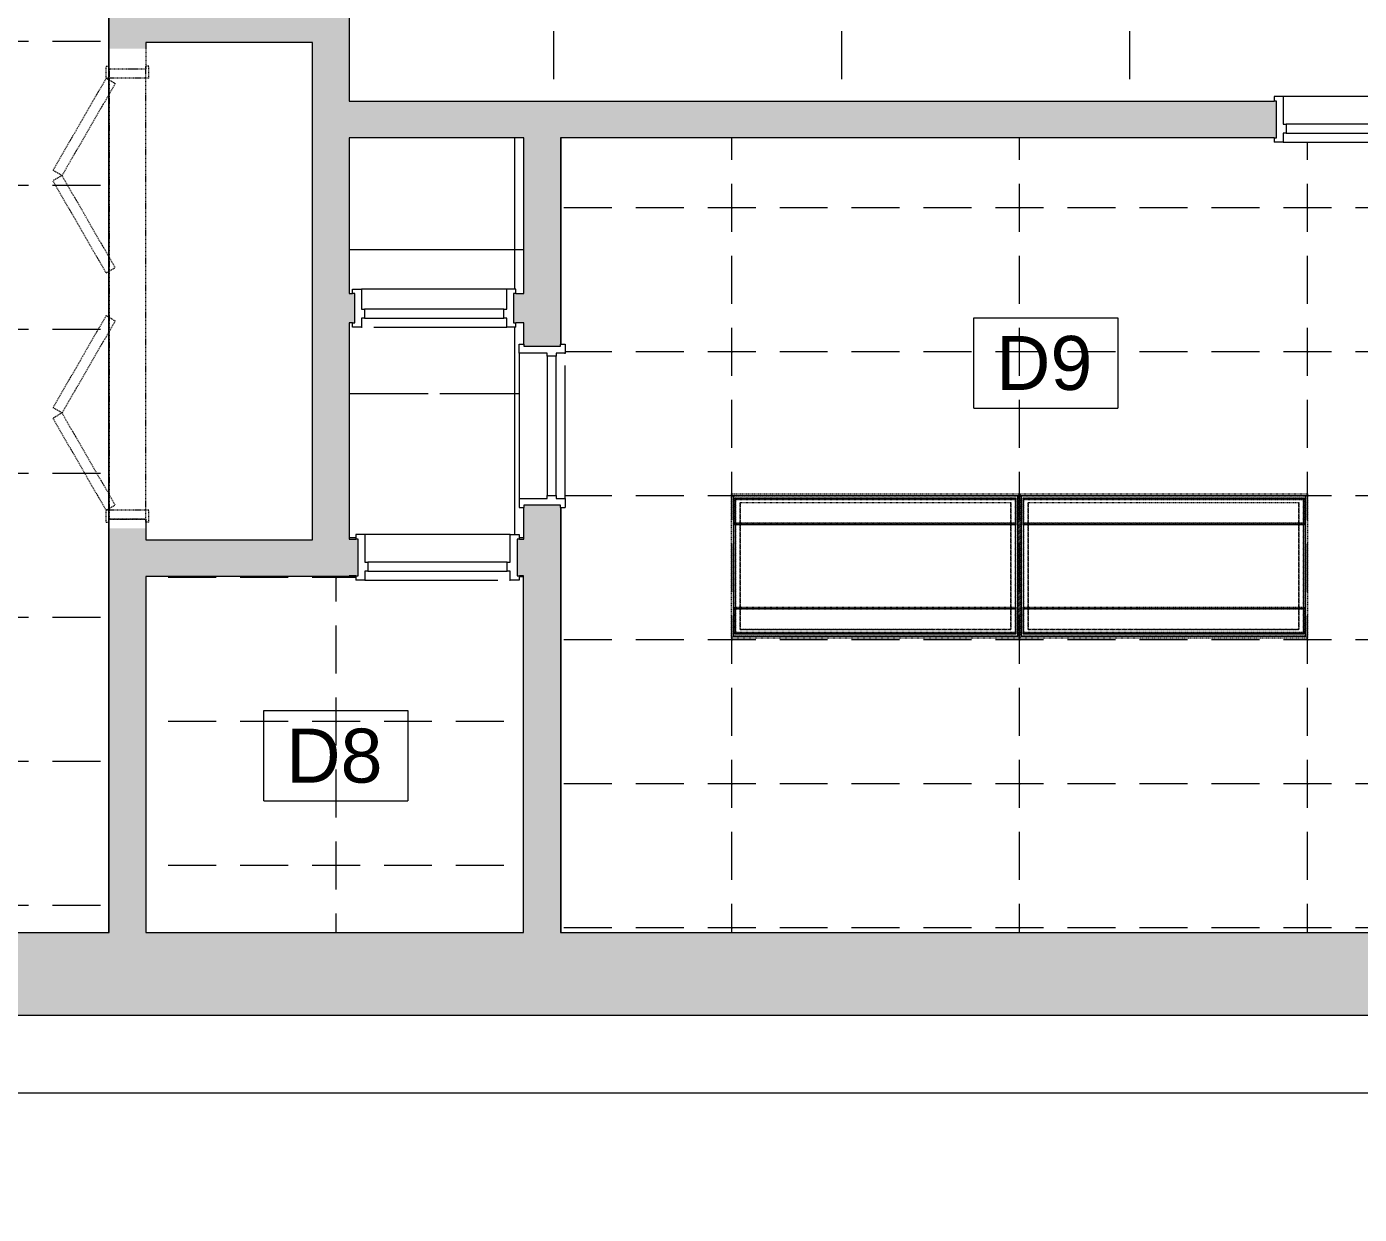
# Model space of a CAD drawing. Header units: inches. Extents: x 741 to 4565, y -315 to 887.
# Drawn here: x 2953.1 to 3175.2, y -146.3 to 51.6 of the extents above; entities that cross this region are included whole.
import ezdxf

# ---------------------------------------------------------------- set-up
doc = ezdxf.new("R2010")
doc.units = ezdxf.units.IN
doc.header["$MEASUREMENT"] = 0
doc.linetypes.add('Dash 1_16_', pattern=[0.125, 0.0625, -0.0625])
doc.linetypes.add('Demolished', pattern=[0.1875, 0.125, -0.0625])
for name, color, linetype, lineweight in [('A-ANNO-KEYN', 231, 'Continuous', 9), ('A-CLNG-PATT', 13, 'Demolished', 9), ('A-DETL', 90, 'Continuous', 9), ('A-DETL-MBND', 5, 'Continuous', 13), ('A-DOOR', 31, 'Continuous', 13), ('A-DOOR-FRAM', 31, 'Continuous', 20), ('A-WALL', 113, 'Continuous', 13), ('A-WALL-PATT', 111, 'Continuous', 13), ('E-LITE-EQPM', 33, 'Demolished', 9), ('I-WALL', 2, 'Continuous', 13)]:
    doc.layers.add(name, color=color, linetype=linetype, lineweight=lineweight)
doc.styles.add('Arial', font='arial.ttf', dxfattribs={"height": 9})

# ---------------------------------------------------------------- blocks, each defined once
blk = doc.blocks.new('Door - Single - Solid Door 24_ x 80_-7207683-FIRST FLOOR RCP DEMO')
at = {"layer": 'A-DOOR', "lineweight": 9}
for p, q in [((-9.63, 3.9), (-8.13, 3.9)), ((-9.63, 3.15), (-9.63, 3.9)), ((-9.26, 3.15), (-9.63, 3.15)), ((-9.26, -2.97), (-9.26, 3.15)), ((-8.13, 3.9), (-8.13, 2.4)), ((-8.01, 3.9), (-8.13, 3.9)), ((-8.13, 2.4), (-7.63, 2.4)), ((-7.63, 2.4), (-7.63, 0.9)), ((15.62, 2.4), (-7.63, 2.4)), ((16.12, 3.9), (-6.06, 3.9)), ((15.62, 0.9), (15.62, 2.4)), ((15.62, 2.4), (16.12, 2.4)), ((16.12, 2.4), (16.12, 3.9)), ((16.12, 3.9), (17.62, 3.9)), ((17.62, 3.15), (17.24, 3.15)), ((17.24, 3.15), (17.24, -2.97)), ((17.62, 3.15), (17.62, 3.9)), ((-7.63, 0.9), (-8.13, 0.9)), ((-8.13, 0.9), (-8.13, -3.72)), ((-7.63, 0.9), (15.62, 0.9)), ((16.12, 0.9), (15.62, 0.9)), ((16.12, -3.72), (16.12, 0.9)), ((-9.63, -3.72), (-9.63, -2.97)), ((-9.63, -2.97), (-9.26, -2.97)), ((-8.13, -3.72), (-9.63, -3.72)), ((-8.13, -3.72), (16.12, -3.72)), ((16.12, -3.72), (17.62, -3.72)), ((17.24, -2.97), (17.62, -2.97)), ((17.62, -3.72), (17.62, -2.97))]:
    blk.add_line(p, q, dxfattribs=at)
blk = doc.blocks.new('Door - Single - Solid Door 28_ x 84_-7220000-FIRST FLOOR RCP DEMO')
at = {"layer": 'A-DOOR', "lineweight": 9}
for p, q in [((-9.63, 3.9), (-8.13, 3.9)), ((-9.63, 3.15), (-9.63, 3.9)), ((-9.26, 3.15), (-9.63, 3.15)), ((-9.26, -2.97), (-9.26, 3.15)), ((-8.13, 3.9), (-8.13, 2.4)), ((-8.01, 3.9), (-8.13, 3.9)), ((-8.13, 2.4), (-7.63, 2.4)), ((-7.63, 2.4), (-7.63, 0.9)), ((15.62, 2.4), (-7.63, 2.4)), ((16.12, 3.9), (-6.06, 3.9)), ((15.62, 0.9), (15.62, 2.4)), ((15.62, 2.4), (16.12, 2.4)), ((16.12, 2.4), (16.12, 3.9)), ((16.12, 3.9), (17.62, 3.9)), ((17.62, 3.15), (17.24, 3.15)), ((17.24, 3.15), (17.24, -2.97)), ((17.62, 3.15), (17.62, 3.9)), ((-7.63, 0.9), (-8.13, 0.9)), ((-8.13, 0.9), (-8.13, -3.72)), ((-7.63, 0.9), (15.62, 0.9)), ((16.12, 0.9), (15.62, 0.9)), ((16.12, -3.72), (16.12, 0.9)), ((-9.63, -3.72), (-9.63, -2.97)), ((-9.63, -2.97), (-9.26, -2.97)), ((-8.13, -3.72), (-9.63, -3.72)), ((-8.13, -3.72), (16.12, -3.72)), ((16.12, -3.72), (17.62, -3.72)), ((17.24, -2.97), (17.62, -2.97)), ((17.62, -3.72), (17.62, -2.97))]:
    blk.add_line(p, q, dxfattribs=at)
blk = doc.blocks.new('Door - Single - Solid Door 36_ x 84_-7220078-FIRST FLOOR RCP DEMO')
at = {"layer": 'A-DOOR', "lineweight": 9}
for p, q in [((-15.63, 3.9), (-14.13, 3.9)), ((-15.63, 3.15), (-15.63, 3.9)), ((-15.26, 3.15), (-15.63, 3.15)), ((-15.26, -2.97), (-15.26, 3.15)), ((-14.13, 3.9), (-14.13, 2.4)), ((-14.01, 3.9), (-14.13, 3.9)), ((-14.13, 2.4), (-13.63, 2.4)), ((-13.63, 2.4), (-13.63, 0.9)), ((21.62, 2.4), (-13.63, 2.4)), ((22.12, 3.9), (-12.06, 3.9)), ((21.62, 0.9), (21.62, 2.4)), ((21.62, 2.4), (22.12, 2.4)), ((22.12, 2.4), (22.12, 3.9)), ((22.12, 3.9), (23.62, 3.9)), ((23.62, 3.15), (23.24, 3.15)), ((23.24, 3.15), (23.24, -2.97)), ((23.62, 3.15), (23.62, 3.9)), ((-13.63, 0.9), (-14.13, 0.9)), ((-14.13, 0.9), (-14.13, -3.72)), ((-13.63, 0.9), (21.62, 0.9)), ((22.12, 0.9), (21.62, 0.9)), ((22.12, -3.72), (22.12, 0.9)), ((-15.63, -3.72), (-15.63, -2.97)), ((-15.63, -2.97), (-15.26, -2.97)), ((-14.13, -3.72), (-15.63, -3.72)), ((-14.13, -3.72), (22.12, -3.72)), ((22.12, -3.72), (23.62, -3.72)), ((23.24, -2.97), (23.62, -2.97)), ((23.62, -3.72), (23.62, -2.97))]:
    blk.add_line(p, q, dxfattribs=at)
blk = doc.blocks.new('Door - Single - Solid Door 24_ x 80_-7219967-FIRST FLOOR RCP DEMO')
at = {"layer": 'A-DOOR', "lineweight": 9}
for p, q in [((-9.63, 2.35), (-9.63, 3.1)), ((-9.63, 3.1), (-8.13, 3.1)), ((-9.26, 2.35), (-9.63, 2.35)), ((-9.26, -2.53), (-9.26, 2.35)), ((-8.13, 3.1), (-8.13, -0.28)), ((16.12, 3.1), (-8.13, 3.1)), ((16.12, -0.28), (16.12, 3.1)), ((17.62, 3.1), (16.12, 3.1)), ((17.62, 2.35), (17.24, 2.35)), ((17.24, 2.35), (17.24, -2.53)), ((17.62, 2.35), (17.62, 3.1)), ((-8.13, -0.28), (-7.63, -0.28)), ((-7.63, -1.78), (-8.13, -1.78)), ((-8.13, -1.78), (-8.13, -3.28)), ((-7.63, -0.28), (-7.63, -1.78)), ((15.62, -0.28), (-7.63, -0.28)), ((-7.63, -1.78), (15.62, -1.78)), ((15.62, -1.78), (15.62, -0.28)), ((15.62, -0.28), (16.12, -0.28)), ((16.12, -1.78), (15.62, -1.78)), ((16.12, -3.28), (16.12, -1.78)), ((-9.63, -3.28), (-9.63, -2.53)), ((-9.63, -2.53), (-9.26, -2.53)), ((-8.13, -3.28), (-9.63, -3.28)), ((-8.13, -3.28), (-8.01, -3.28)), ((-6.06, -3.28), (16.12, -3.28)), ((17.62, -3.28), (16.12, -3.28)), ((17.24, -2.53), (17.62, -2.53)), ((17.62, -3.28), (17.62, -2.53))]:
    blk.add_line(p, q, dxfattribs=at)
blk = doc.blocks.new('Bifold_4 panel w Frame - Int-PB-F-WDMF-72_ x 84_-6932245-FIRST FLOOR RCP DEMO')
at = {"layer": 'A-DOOR', "color": 7, "linetype": 'Demolished', "lineweight": 9}
for p, q in [((-36, 3.56), (-20.66, 12.42)), ((-19.78, 10.91), (-20.66, 12.42)), ((-19.78, 10.91), (-18.91, 12.42)), ((-3.56, 3.56), (-18.91, 12.42)), ((3.56, 3.56), (18.91, 12.42)), ((19.78, 10.91), (18.91, 12.42)), ((19.78, 10.91), (20.66, 12.42)), ((36, 3.56), (20.66, 12.42)), ((-35.13, 2.05), (-19.78, 10.91)), ((-4.44, 2.05), (-19.78, 10.91)), ((4.44, 2.05), (19.78, 10.91)), ((35.12, 2.05), (19.78, 10.91)), ((-36, 3.56), (-35.13, 2.05)), ((-3.56, 3.56), (-4.44, 2.05)), ((3.56, 3.56), (4.44, 2.05)), ((36, 3.56), (35.12, 2.05))]:
    blk.add_line(p, q, dxfattribs=at)
at = {"layer": 'A-DOOR-FRAM', "color": 250, "linetype": 'Demolished'}
for p, q in [((-38, 3.56), (-36, 3.56)), ((-38, 3.56), (-38, 3.06)), ((-38, 3.06), (-37.5, 3.06)), ((-37.5, -3.06), (-37.5, 3.06)), ((-36, -3.56), (-36, 3.56)), ((36, -3.56), (36, 3.56)), ((36, 3.56), (38, 3.56)), ((37.5, 3.06), (38, 3.06)), ((37.5, -3.06), (37.5, 3.06)), ((38, 3.56), (38, 3.06)), ((-38, -3.06), (-37.5, -3.06)), ((-38, -3.56), (-38, -3.06)), ((-38, -3.56), (-36, -3.56)), ((36, -3.56), (38, -3.56)), ((37.5, -3.06), (38, -3.06)), ((38, -3.56), (38, -3.06))]:
    blk.add_line(p, q, dxfattribs=at)
blk = doc.blocks.new('L-Recessed-Axis-Duo - 2 x 4-V18-FIRST FLOOR RCP DEMO')
at = {"layer": 'A-DETL', "linetype": 'Dash 1_16_'}
for p, q in [((-24.03, 12.03), (-24.03, -12.03)), ((24.03, 12.03), (-24.03, 12.03)), ((-23.7, -11.7), (-23.7, 11.7)), ((-23.7, 11.7), (23.7, 11.7)), ((-23.7, 11.7), (-23.7, -11.7)), ((23.7, 11.7), (-23.7, 11.7)), ((-23.7, 11.7), (-23.7, -11.7)), ((23.7, 11.7), (-23.7, 11.7)), ((23.38, 11.38), (-23.37, 11.38)), ((-23.37, 11.32), (-23.37, 11.38)), ((-23.37, 11.38), (-23.37, 11.36)), ((-23.37, 11.36), (-23.37, 11.28)), ((-23.37, 11.26), (-23.37, 11.32)), ((-23.37, 11.25), (-23.37, 11.31)), ((-23.37, 11.31), (-23.37, 11.3)), ((-23.37, 11.2), (-23.37, 11.31)), ((-23.37, 11.31), (-23.37, 11.3)), ((-23.37, 11.31), (23.38, 11.31)), ((-23.37, 11.31), (23.38, 11.31)), ((-23.37, 11.3), (-23.37, 11.23)), ((-23.37, 11.3), (-23.37, 11.19)), ((-23.37, 11.3), (23.38, 11.3)), ((-23.37, 11.3), (23.38, 11.3)), ((-23.37, 11.28), (-23.37, 11.22)), ((-23.37, 11.21), (-23.37, 11.28)), ((-23.37, 11.28), (-23.37, 11.27)), ((-23.37, 11.28), (23.38, 11.28)), ((-23.37, 11.27), (-23.37, 11.2)), ((-23.37, 11.27), (23.38, 11.27)), ((-23.37, 11.2), (-23.37, 11.26)), ((-23.37, 11.26), (-23.37, 11.14)), ((-23.37, 11.14), (-23.37, 11.26)), ((-23.37, 11.26), (23.38, 11.26)), ((-23.37, 11.26), (23.38, 11.26)), ((-23.37, 11.25), (-23.37, 11.21)), ((-23.37, 6.92), (-23.37, 11.25)), ((23.38, 11.25), (-23.37, 11.25)), ((-23.37, 11.25), (23.38, 11.25)), ((-23.37, 11.19), (-23.37, 11.25)), ((-23.37, 11.25), (23.38, 11.25)), ((-23.37, 11.23), (-23.37, 11.2)), ((-23.37, 11.23), (23.38, 11.23)), ((-23.37, 11.22), (-23.37, 11.19)), ((-23.37, 11.21), (-23.37, 11.19)), ((-23.37, 11.21), (23.38, 11.21)), ((-23.37, 11.19), (-23.37, 11.21)), ((-23.37, 11.21), (23.38, 11.21)), ((-23.37, 11.18), (-23.37, 11.2)), ((-23.37, 11.2), (-23.37, 11.14)), ((-23.37, 11.2), (23.38, 11.2)), ((-23.37, 11.2), (23.38, 11.2)), ((-23.37, 11.19), (-23.37, 11.15)), ((-23.37, 11.19), (23.38, 11.19)), ((-23.37, 11.19), (23.38, 11.19)), ((-23.37, 11.15), (-23.37, 11.18)), ((23.38, 11.18), (-23.37, 11.18)), ((-23.37, 11.17), (23.38, 11.17)), ((-23.37, 11.16), (23.38, 11.16)), ((-23.37, 11.15), (-23.37, 11.12)), ((-23.37, 11.15), (23.38, 11.15)), ((-23.37, 11.14), (-23.37, 11.15)), ((-23.37, 11.15), (23.38, 11.15)), ((-23.37, 11.14), (-23.37, 11.06)), ((-23.37, 11.06), (-23.37, 11.14)), ((-23.37, 11.14), (23.38, 11.14)), ((-23.37, 11.14), (23.38, 11.14)), ((-23.37, 11.14), (23.38, 11.14)), ((-23.37, 11.14), (23.38, 11.14)), ((-23.37, 11.12), (-23.37, 7.07)), ((-23.37, 11.12), (23.38, 11.12)), ((-23.32, -11.32), (-23.32, 11.32)), ((-23.32, 11.32), (23.32, 11.32)), ((23.32, 11.32), (-23.32, 11.32)), ((-23.32, 11.32), (-23.32, -11.32)), ((23.32, 11.32), (23.32, -11.32)), ((23.32, -11.32), (23.32, 11.32)), ((23.38, 11.36), (23.38, 11.38)), ((23.38, 11.38), (23.38, 11.32)), ((23.38, 11.28), (23.38, 11.36)), ((23.38, 11.32), (23.38, 11.26)), ((23.38, 11.3), (23.38, 11.31)), ((23.38, 11.31), (23.38, 11.2)), ((23.38, 11.3), (23.38, 11.31)), ((23.38, 11.31), (23.38, 11.25)), ((23.38, 11.19), (23.38, 11.3)), ((23.38, 11.23), (23.38, 11.3)), ((23.38, 11.27), (23.38, 11.28)), ((23.38, 11.28), (23.38, 11.21)), ((23.38, 11.22), (23.38, 11.28)), ((23.38, 11.2), (23.38, 11.27)), ((23.38, 11.26), (23.38, 11.14)), ((23.38, 11.14), (23.38, 11.26)), ((23.38, 11.26), (23.38, 11.2)), ((23.38, 11.25), (23.38, 6.92)), ((23.38, 11.21), (23.38, 11.25)), ((23.38, 11.25), (23.38, 11.19)), ((23.38, 11.2), (23.38, 11.23)), ((23.38, 11.19), (23.38, 11.22)), ((23.38, 11.19), (23.38, 11.21)), ((23.38, 11.21), (23.38, 11.19)), ((23.38, 11.14), (23.38, 11.2)), ((23.38, 11.2), (23.38, 11.18)), ((23.38, 11.15), (23.38, 11.19)), ((23.38, 11.18), (23.38, 11.15)), ((23.38, 11.12), (23.38, 11.15)), ((23.38, 11.15), (23.38, 11.14)), ((23.38, 11.14), (23.38, 11.06)), ((23.38, 11.06), (23.38, 11.14)), ((23.38, 7.07), (23.38, 11.12)), ((23.7, 11.7), (23.7, -11.7)), ((23.7, -11.7), (23.7, 11.7)), ((23.7, -11.7), (23.7, 11.7)), ((24.03, -12.03), (24.03, 12.03)), ((-23.37, 11.06), (23.38, 11.06)), ((-23.37, 11.06), (23.38, 11.06)), ((-22.57, -10.57), (-22.57, 10.57)), ((-22.57, 10.57), (22.57, 10.57)), ((22.57, 10.57), (-22.57, 10.57)), ((-22.57, 10.57), (-22.57, -10.57)), ((22.57, 10.57), (22.57, -10.57)), ((22.57, -10.57), (22.57, 10.57)), ((-23.37, 7.14), (-23.37, 7.15)), ((-23.37, 7.15), (-23.37, 7.07)), ((-23.37, 7.15), (23.38, 7.15)), ((-23.37, 7.06), (-23.37, 7.14)), ((23.38, 7.14), (-23.37, 7.14)), ((23.38, 7.09), (-23.37, 7.09)), ((-23.37, 7.07), (-23.37, 7.04)), ((-23.37, 7.07), (23.38, 7.07)), ((23.38, 7.07), (-23.37, 7.07)), ((-23.37, 7.07), (-23.37, 7.01)), ((-23.37, 7.07), (23.38, 7.07)), ((-23.37, 7.03), (-23.37, 7.06)), ((-23.37, 7.06), (-23.37, 6.95)), ((-23.37, 7.04), (-23.37, 7.06)), ((-23.37, 7.06), (23.38, 7.06)), ((-23.37, 7.04), (-23.37, 7.01)), ((-23.37, 7.04), (23.38, 7.04)), ((-23.37, 7.01), (-23.37, 7.04)), ((-23.37, 7.04), (23.38, 7.04)), ((-23.37, 6.96), (-23.37, 7.03)), ((-23.37, 7.02), (-23.37, 7.03)), ((-23.37, 7.03), (-23.37, 6.91)), ((-23.37, 7.03), (23.38, 7.03)), ((-23.37, 7.03), (23.38, 7.03)), ((-23.37, 6.9), (-23.37, 7.02)), ((-23.37, 7.02), (23.38, 7.02)), ((-23.37, 7.01), (-23.37, 6.98)), ((-23.37, 7.01), (23.38, 7.01)), ((-23.37, 7.01), (-23.37, 6.95)), ((-23.37, 7), (-23.37, 7.01)), ((-23.37, 7.01), (23.38, 7.01)), ((-23.37, 7.01), (23.38, 7.01)), ((-23.37, 6.94), (-23.37, 7)), ((-23.37, 7), (23.38, 7)), ((-23.37, 6.98), (-23.37, 6.95)), ((-23.37, 6.98), (23.38, 6.98)), ((-23.37, 6.95), (-23.37, 6.96)), ((-23.37, 6.95), (-23.37, 6.96)), ((-23.37, 6.96), (-23.37, 6.9)), ((-23.37, 6.96), (23.38, 6.96)), ((-23.37, 6.96), (23.38, 6.96)), ((-23.37, 6.95), (-23.37, 6.92)), ((-23.37, 6.95), (23.38, 6.95)), ((-23.37, 6.95), (23.38, 6.95)), ((-23.37, 6.95), (23.38, 6.95)), ((-23.37, 6.91), (-23.37, 6.94)), ((-23.37, 6.94), (23.38, 6.94)), ((-23.37, 6.92), (23.38, 6.92)), ((-23.37, 6.91), (23.38, 6.91)), ((-23.37, 6.9), (-23.37, 6.85)), ((-23.37, 6.85), (-23.37, 6.9)), ((-23.37, 6.9), (23.38, 6.9)), ((-23.37, 6.85), (23.38, 6.85)), ((23.38, 7.07), (23.38, 7.15)), ((23.38, 7.15), (23.38, 7.14)), ((23.38, 7.14), (23.38, 7.06)), ((23.38, 7.04), (23.38, 7.07)), ((23.38, 7.01), (23.38, 7.07)), ((23.38, 7.06), (23.38, 7.04)), ((23.38, 6.95), (23.38, 7.06)), ((23.38, 7.06), (23.38, 7.03)), ((23.38, 7.01), (23.38, 7.04)), ((23.38, 7.04), (23.38, 7.01)), ((23.38, 6.91), (23.38, 7.03)), ((23.38, 7.03), (23.38, 7.02)), ((23.38, 7.03), (23.38, 6.96)), ((23.38, 7.02), (23.38, 6.9)), ((23.38, 6.98), (23.38, 7.01)), ((23.38, 7.01), (23.38, 7)), ((23.38, 6.95), (23.38, 7.01)), ((23.38, 7), (23.38, 6.94)), ((23.38, 6.95), (23.38, 6.98)), ((23.38, 6.9), (23.38, 6.96)), ((23.38, 6.96), (23.38, 6.95)), ((23.38, 6.96), (23.38, 6.95)), ((23.38, 6.92), (23.38, 6.95)), ((23.38, 6.94), (23.38, 6.91)), ((23.38, 6.9), (23.38, 6.85)), ((23.38, 6.85), (23.38, 6.9)), ((23.38, -6.85), (-23.37, -6.85)), ((-23.37, -6.9), (-23.37, -6.85)), ((-23.37, -6.85), (-23.37, -6.9)), ((-23.37, -7.02), (-23.37, -6.9)), ((-23.37, -6.9), (-23.37, -6.96)), ((-23.37, -6.9), (23.38, -6.9)), ((-23.37, -6.94), (-23.37, -6.91)), ((-23.37, -6.91), (-23.37, -7.03)), ((-23.37, -6.91), (23.38, -6.91)), ((-23.37, -11.25), (-23.37, -6.92)), ((-23.37, -6.92), (-23.37, -6.95)), ((-23.37, -6.92), (23.38, -6.92)), ((-23.37, -7), (-23.37, -6.94)), ((-23.37, -6.94), (23.38, -6.94)), ((-23.37, -6.95), (-23.37, -6.98)), ((-23.37, -6.95), (23.38, -6.95)), ((-23.37, -6.96), (-23.37, -6.95)), ((-23.37, -6.95), (-23.37, -7.06)), ((-23.37, -6.96), (-23.37, -6.95)), ((-23.37, -6.95), (-23.37, -7.01)), ((-23.37, -6.95), (23.38, -6.95)), ((-23.37, -6.95), (23.38, -6.95)), ((-23.37, -7.03), (-23.37, -6.96)), ((-23.37, -6.96), (23.38, -6.96)), ((-23.37, -6.96), (23.38, -6.96)), ((-23.37, -6.98), (-23.37, -7.01)), ((-23.37, -6.98), (23.38, -6.98)), ((-23.37, -7.01), (-23.37, -7)), ((-23.37, -7), (23.38, -7)), ((-23.37, -7.01), (-23.37, -7.04)), ((-23.37, -7.01), (23.38, -7.01)), ((-23.37, -7.04), (-23.37, -7.01)), ((-23.37, -7.01), (-23.37, -7.07)), ((-23.37, -7.01), (23.38, -7.01)), ((-23.37, -7.01), (23.38, -7.01)), ((-23.37, -7.03), (-23.37, -7.02)), ((-23.37, -7.02), (23.38, -7.02)), ((-23.37, -7.06), (-23.37, -7.03)), ((-23.37, -7.03), (23.38, -7.03)), ((-23.37, -7.03), (23.38, -7.03)), ((-23.37, -7.04), (-23.37, -7.07)), ((-23.37, -7.04), (23.38, -7.04)), ((-23.37, -7.06), (-23.37, -7.04)), ((-23.37, -7.04), (23.38, -7.04)), ((-23.37, -7.14), (-23.37, -7.06)), ((-23.37, -7.06), (23.38, -7.06)), ((-23.37, -7.07), (-23.37, -11.12)), ((-23.37, -7.07), (23.38, -7.07)), ((-23.37, -7.07), (23.38, -7.07)), ((-23.37, -7.07), (-23.37, -7.15)), ((-23.37, -7.07), (23.38, -7.07)), ((-23.37, -7.09), (23.38, -7.09)), ((-23.37, -7.15), (-23.37, -7.14)), ((23.38, -7.14), (-23.37, -7.14)), ((-23.37, -7.15), (23.38, -7.15)), ((23.38, -6.9), (23.38, -6.85)), ((23.38, -6.85), (23.38, -6.9)), ((23.38, -6.96), (23.38, -6.9)), ((23.38, -6.9), (23.38, -7.02)), ((23.38, -7.03), (23.38, -6.91)), ((23.38, -6.91), (23.38, -6.94)), ((23.38, -6.95), (23.38, -6.92)), ((23.38, -6.92), (23.38, -11.25)), ((23.38, -6.94), (23.38, -7)), ((23.38, -6.98), (23.38, -6.95)), ((23.38, -7.01), (23.38, -6.95)), ((23.38, -6.95), (23.38, -6.96)), ((23.38, -7.06), (23.38, -6.95)), ((23.38, -6.95), (23.38, -6.96)), ((23.38, -6.96), (23.38, -7.03)), ((23.38, -7.01), (23.38, -6.98)), ((23.38, -7), (23.38, -7.01)), ((23.38, -7.04), (23.38, -7.01)), ((23.38, -7.07), (23.38, -7.01)), ((23.38, -7.01), (23.38, -7.04)), ((23.38, -7.02), (23.38, -7.03)), ((23.38, -7.03), (23.38, -7.06)), ((23.38, -7.07), (23.38, -7.04)), ((23.38, -7.04), (23.38, -7.06)), ((23.38, -7.06), (23.38, -7.14)), ((23.38, -11.12), (23.38, -7.07)), ((23.38, -7.15), (23.38, -7.07)), ((23.38, -7.14), (23.38, -7.15)), ((-23.37, -11.14), (-23.37, -11.06)), ((-23.37, -11.06), (-23.37, -11.14)), ((-23.37, -11.06), (23.38, -11.06)), ((-23.37, -11.06), (23.38, -11.06)), ((-22.57, -10.57), (22.57, -10.57)), ((-22.57, -10.57), (22.57, -10.57)), ((23.38, -11.14), (23.38, -11.06)), ((23.38, -11.06), (23.38, -11.14)), ((-24.03, -12.03), (24.03, -12.03)), ((23.7, -11.7), (-23.7, -11.7)), ((-23.7, -11.7), (23.7, -11.7)), ((-23.7, -11.7), (23.7, -11.7)), ((-23.37, -11.12), (-23.37, -11.15)), ((-23.37, -11.12), (23.38, -11.12)), ((-23.37, -11.15), (-23.37, -11.14)), ((-23.37, -11.14), (-23.37, -11.2)), ((-23.37, -11.26), (-23.37, -11.14)), ((-23.37, -11.14), (-23.37, -11.26)), ((-23.37, -11.14), (23.38, -11.14)), ((-23.37, -11.14), (23.38, -11.14)), ((-23.37, -11.14), (23.38, -11.14)), ((-23.37, -11.14), (23.38, -11.14)), ((-23.37, -11.15), (-23.37, -11.19)), ((-23.37, -11.15), (23.38, -11.15)), ((-23.37, -11.18), (-23.37, -11.15)), ((-23.37, -11.15), (23.38, -11.15)), ((23.38, -11.16), (-23.37, -11.16)), ((23.38, -11.17), (-23.37, -11.17)), ((-23.37, -11.2), (-23.37, -11.18)), ((23.38, -11.18), (-23.37, -11.18)), ((-23.37, -11.19), (-23.37, -11.21)), ((-23.37, -11.19), (23.38, -11.19)), ((23.38, -11.19), (-23.37, -11.19)), ((-23.37, -11.21), (-23.37, -11.19)), ((-23.37, -11.19), (-23.37, -11.3)), ((-23.37, -11.25), (-23.37, -11.19)), ((-23.37, -11.19), (-23.37, -11.22)), ((-23.37, -11.2), (-23.37, -11.27)), ((-23.37, -11.31), (-23.37, -11.2)), ((-23.37, -11.2), (-23.37, -11.23)), ((-23.37, -11.26), (-23.37, -11.2)), ((-23.37, -11.2), (23.38, -11.2)), ((-23.37, -11.2), (23.38, -11.2)), ((-23.37, -11.21), (-23.37, -11.25)), ((-23.37, -11.21), (23.38, -11.21)), ((-23.37, -11.28), (-23.37, -11.21)), ((-23.37, -11.21), (23.38, -11.21)), ((-23.37, -11.22), (-23.37, -11.28)), ((-23.37, -11.23), (-23.37, -11.3)), ((-23.37, -11.23), (23.38, -11.23)), ((23.38, -11.25), (-23.37, -11.25)), ((-23.37, -11.25), (23.38, -11.25)), ((-23.37, -11.31), (-23.37, -11.25)), ((-23.37, -11.25), (23.38, -11.25)), ((-23.37, -11.32), (-23.37, -11.26)), ((-23.37, -11.26), (23.38, -11.26)), ((-23.37, -11.26), (23.38, -11.26)), ((-23.37, -11.27), (-23.37, -11.28)), ((-23.37, -11.27), (23.38, -11.27)), ((-23.37, -11.28), (-23.37, -11.36)), ((-23.37, -11.28), (23.38, -11.28)), ((-23.37, -11.3), (-23.37, -11.31)), ((-23.37, -11.3), (-23.37, -11.31)), ((-23.37, -11.3), (23.38, -11.3)), ((-23.37, -11.3), (23.38, -11.3)), ((-23.37, -11.31), (23.38, -11.31)), ((-23.37, -11.31), (23.38, -11.31)), ((-23.37, -11.38), (-23.37, -11.32)), ((-23.37, -11.36), (-23.37, -11.38)), ((-23.37, -11.38), (23.38, -11.38)), ((-23.32, -11.32), (23.32, -11.32)), ((-23.32, -11.32), (23.32, -11.32)), ((23.38, -11.15), (23.38, -11.12)), ((23.38, -11.26), (23.38, -11.14)), ((23.38, -11.14), (23.38, -11.26)), ((23.38, -11.2), (23.38, -11.14)), ((23.38, -11.14), (23.38, -11.15)), ((23.38, -11.19), (23.38, -11.15)), ((23.38, -11.15), (23.38, -11.18)), ((23.38, -11.18), (23.38, -11.2)), ((23.38, -11.21), (23.38, -11.19)), ((23.38, -11.22), (23.38, -11.19)), ((23.38, -11.19), (23.38, -11.25)), ((23.38, -11.3), (23.38, -11.19)), ((23.38, -11.19), (23.38, -11.21)), ((23.38, -11.2), (23.38, -11.26)), ((23.38, -11.23), (23.38, -11.2)), ((23.38, -11.2), (23.38, -11.31)), ((23.38, -11.27), (23.38, -11.2)), ((23.38, -11.25), (23.38, -11.21)), ((23.38, -11.21), (23.38, -11.28)), ((23.38, -11.28), (23.38, -11.22)), ((23.38, -11.3), (23.38, -11.23)), ((23.38, -11.25), (23.38, -11.31)), ((23.38, -11.26), (23.38, -11.32)), ((23.38, -11.28), (23.38, -11.27)), ((23.38, -11.36), (23.38, -11.28)), ((23.38, -11.31), (23.38, -11.3)), ((23.38, -11.31), (23.38, -11.3)), ((23.38, -11.32), (23.38, -11.38)), ((23.38, -11.38), (23.38, -11.36))]:
    blk.add_line(p, q, dxfattribs=at)
for points, knots in [([(-23.97, 11.97), (-23.98, 11.98), (-23.98, 11.98), (-23.99, 11.99), (-24, 12), (-24.01, 12.01), (-24.01, 12.01), (-24.02, 12.02), (-24.02, 12.02), (-24.03, 12.03), (-24.03, 12.03), (-24.03, 12.03), (-24.03, 12.03)], [0, 0, 0, 0, 0.166667, 0.25, 0.333333, 0.416667, 0.5, 0.583333, 0.666667, 0.75, 0.833333, 1, 1, 1, 1]), ([(-24.03, 12.03), (-24.03, 12.03), (-24.03, 12.03), (-24.03, 12.03), (-24.02, 12.02), (-24.02, 12.02), (-24.01, 12.01), (-24.01, 12.01), (-24, 12), (-23.99, 11.99), (-23.98, 11.98), (-23.98, 11.98), (-23.97, 11.97)], [0, 0, 0, 0, 0.166667, 0.25, 0.333333, 0.416667, 0.5, 0.583333, 0.666667, 0.75, 0.833333, 1, 1, 1, 1]), ([(-24, 12), (-24, 12), (-24, 12), (-24, 12), (-23.99, 11.99), (-23.99, 11.99), (-23.98, 11.98), (-23.98, 11.98), (-23.97, 11.97), (-23.97, 11.97)], [0, 0, 0, 0, 0.166667, 0.333333, 0.458333, 0.583333, 0.708333, 0.833333, 1, 1, 1, 1]), ([(-23.73, 11.73), (-23.73, 11.73), (-23.72, 11.72), (-23.71, 11.71), (-23.7, 11.7), (-23.69, 11.69), (-23.69, 11.69), (-23.68, 11.68), (-23.68, 11.68), (-23.67, 11.67), (-23.67, 11.67), (-23.67, 11.67), (-23.67, 11.67)], [0, 0, 0, 0, 0.166667, 0.25, 0.333333, 0.416667, 0.5, 0.583333, 0.666667, 0.75, 0.833333, 1, 1, 1, 1]), ([(-23.7, 11.7), (-23.7, 11.7), (-23.7, 11.7), (-23.7, 11.7), (-23.71, 11.71), (-23.71, 11.71), (-23.72, 11.72), (-23.72, 11.72), (-23.73, 11.73), (-23.73, 11.73)], [0, 0, 0, 0, 0.166667, 0.333333, 0.458333, 0.583333, 0.708333, 0.833333, 1, 1, 1, 1]), ([(-23.64, 11.64), (-23.65, 11.65), (-23.65, 11.65), (-23.66, 11.66), (-23.67, 11.67), (-23.68, 11.68), (-23.68, 11.68), (-23.69, 11.69), (-23.69, 11.69), (-23.7, 11.7), (-23.7, 11.7), (-23.7, 11.7), (-23.7, 11.7)], [0, 0, 0, 0, 0.166667, 0.25, 0.333333, 0.416667, 0.5, 0.583333, 0.666667, 0.75, 0.833333, 1, 1, 1, 1]), ([(-23.67, 11.67), (-23.67, 11.67), (-23.67, 11.67), (-23.67, 11.67), (-23.66, 11.66), (-23.66, 11.66), (-23.65, 11.65), (-23.65, 11.65), (-23.64, 11.64), (-23.64, 11.64)], [0, 0, 0, 0, 0.166667, 0.333333, 0.458333, 0.583333, 0.708333, 0.833333, 1, 1, 1, 1]), ([(23.64, 11.64), (23.65, 11.65), (23.65, 11.65), (23.66, 11.66), (23.67, 11.67), (23.68, 11.68), (23.68, 11.68), (23.69, 11.69), (23.69, 11.69), (23.7, 11.7), (23.7, 11.7), (23.7, 11.7), (23.7, 11.7)], [0, 0, 0, 0, 0.166667, 0.25, 0.333333, 0.416667, 0.5, 0.583333, 0.666667, 0.75, 0.833333, 1, 1, 1, 1]), ([(23.67, 11.67), (23.67, 11.67), (23.67, 11.67), (23.67, 11.67), (23.66, 11.66), (23.66, 11.66), (23.65, 11.65), (23.65, 11.65), (23.64, 11.64), (23.64, 11.64)], [0, 0, 0, 0, 0.166667, 0.333333, 0.458333, 0.583333, 0.708333, 0.833333, 1, 1, 1, 1]), ([(23.73, 11.73), (23.73, 11.73), (23.72, 11.72), (23.71, 11.71), (23.7, 11.7), (23.69, 11.69), (23.69, 11.69), (23.68, 11.68), (23.68, 11.68), (23.67, 11.67), (23.67, 11.67), (23.67, 11.67), (23.67, 11.67)], [0, 0, 0, 0, 0.166667, 0.25, 0.333333, 0.416667, 0.5, 0.583333, 0.666667, 0.75, 0.833333, 1, 1, 1, 1]), ([(23.7, 11.7), (23.7, 11.7), (23.7, 11.7), (23.7, 11.7), (23.71, 11.71), (23.71, 11.71), (23.72, 11.72), (23.72, 11.72), (23.73, 11.73), (23.73, 11.73)], [0, 0, 0, 0, 0.166667, 0.333333, 0.458333, 0.583333, 0.708333, 0.833333, 1, 1, 1, 1]), ([(23.97, 11.97), (23.98, 11.98), (23.98, 11.98), (23.99, 11.99), (24, 12), (24.01, 12.01), (24.01, 12.01), (24.02, 12.02), (24.02, 12.02), (24.03, 12.03), (24.03, 12.03), (24.03, 12.03), (24.03, 12.03)], [0, 0, 0, 0, 0.166667, 0.25, 0.333333, 0.416667, 0.5, 0.583333, 0.666667, 0.75, 0.833333, 1, 1, 1, 1]), ([(24.03, 12.03), (24.03, 12.03), (24.03, 12.03), (24.03, 12.03), (24.02, 12.02), (24.02, 12.02), (24.01, 12.01), (24.01, 12.01), (24, 12), (23.99, 11.99), (23.98, 11.98), (23.98, 11.98), (23.97, 11.97)], [0, 0, 0, 0, 0.166667, 0.25, 0.333333, 0.416667, 0.5, 0.583333, 0.666667, 0.75, 0.833333, 1, 1, 1, 1]), ([(24, 12), (24, 12), (24, 12), (24, 12), (23.99, 11.99), (23.99, 11.99), (23.98, 11.98), (23.98, 11.98), (23.97, 11.97), (23.97, 11.97)], [0, 0, 0, 0, 0.166667, 0.333333, 0.458333, 0.583333, 0.708333, 0.833333, 1, 1, 1, 1]), ([(-24.03, -12.03), (-24.03, -12.03), (-24.03, -12.03), (-24.03, -12.03), (-24.02, -12.02), (-24.02, -12.02), (-24.01, -12.01), (-24.01, -12.01), (-24, -12), (-23.99, -11.99), (-23.98, -11.98), (-23.98, -11.98), (-23.97, -11.97)], [-1, -1, -1, -1, -0.833333, -0.75, -0.666667, -0.583333, -0.5, -0.416667, -0.333333, -0.25, -0.166667, 0, 0, 0, 0]), ([(-23.97, -11.97), (-23.98, -11.98), (-23.98, -11.98), (-23.99, -11.99), (-24, -12), (-24.01, -12.01), (-24.01, -12.01), (-24.02, -12.02), (-24.02, -12.02), (-24.03, -12.03), (-24.03, -12.03), (-24.03, -12.03), (-24.03, -12.03)], [-1, -1, -1, -1, -0.833333, -0.75, -0.666667, -0.583333, -0.5, -0.416667, -0.333333, -0.25, -0.166667, 0, 0, 0, 0]), ([(-23.97, -11.97), (-23.98, -11.98), (-23.98, -11.98), (-23.99, -11.99), (-23.99, -11.99), (-24, -12), (-24, -12), (-24, -12), (-24, -12)], [-1, -1, -1, -1, -0.75, -0.583333, -0.458333, -0.333333, -0.166667, 0, 0, 0, 0]), ([(-23.67, -11.67), (-23.67, -11.67), (-23.67, -11.67), (-23.67, -11.67), (-23.68, -11.68), (-23.68, -11.68), (-23.69, -11.69), (-23.69, -11.69), (-23.7, -11.7), (-23.71, -11.71), (-23.72, -11.72), (-23.73, -11.73), (-23.73, -11.73)], [-1, -1, -1, -1, -0.833333, -0.75, -0.666667, -0.583333, -0.5, -0.416667, -0.333333, -0.25, -0.166667, 0, 0, 0, 0]), ([(-23.73, -11.73), (-23.73, -11.73), (-23.72, -11.72), (-23.71, -11.71), (-23.71, -11.71), (-23.7, -11.7), (-23.7, -11.7), (-23.7, -11.7), (-23.7, -11.7)], [-1, -1, -1, -1, -0.75, -0.583333, -0.458333, -0.333333, -0.166667, 0, 0, 0, 0]), ([(-23.7, -11.7), (-23.7, -11.7), (-23.7, -11.7), (-23.7, -11.7), (-23.69, -11.69), (-23.69, -11.69), (-23.68, -11.68), (-23.68, -11.68), (-23.67, -11.67), (-23.66, -11.66), (-23.65, -11.65), (-23.65, -11.65), (-23.64, -11.64)], [-1, -1, -1, -1, -0.833333, -0.75, -0.666667, -0.583333, -0.5, -0.416667, -0.333333, -0.25, -0.166667, 0, 0, 0, 0]), ([(-23.64, -11.64), (-23.65, -11.65), (-23.65, -11.65), (-23.66, -11.66), (-23.66, -11.66), (-23.67, -11.67), (-23.67, -11.67), (-23.67, -11.67), (-23.67, -11.67)], [-1, -1, -1, -1, -0.75, -0.583333, -0.458333, -0.333333, -0.166667, 0, 0, 0, 0]), ([(23.67, -11.67), (23.67, -11.67), (23.67, -11.67), (23.67, -11.67), (23.66, -11.66), (23.66, -11.66), (23.65, -11.65), (23.65, -11.65), (23.64, -11.64), (23.64, -11.64)], [0, 0, 0, 0, 0.166667, 0.333333, 0.458333, 0.583333, 0.708333, 0.833333, 1, 1, 1, 1]), ([(23.64, -11.64), (23.65, -11.65), (23.65, -11.65), (23.66, -11.66), (23.67, -11.67), (23.68, -11.68), (23.68, -11.68), (23.69, -11.69), (23.69, -11.69), (23.7, -11.7), (23.7, -11.7), (23.7, -11.7), (23.7, -11.7)], [0, 0, 0, 0, 0.166667, 0.25, 0.333333, 0.416667, 0.5, 0.583333, 0.666667, 0.75, 0.833333, 1, 1, 1, 1]), ([(23.73, -11.73), (23.73, -11.73), (23.72, -11.72), (23.71, -11.71), (23.7, -11.7), (23.69, -11.69), (23.69, -11.69), (23.68, -11.68), (23.68, -11.68), (23.67, -11.67), (23.67, -11.67), (23.67, -11.67), (23.67, -11.67)], [0, 0, 0, 0, 0.166667, 0.25, 0.333333, 0.416667, 0.5, 0.583333, 0.666667, 0.75, 0.833333, 1, 1, 1, 1]), ([(23.7, -11.7), (23.7, -11.7), (23.7, -11.7), (23.7, -11.7), (23.71, -11.71), (23.71, -11.71), (23.72, -11.72), (23.72, -11.72), (23.73, -11.73), (23.73, -11.73)], [0, 0, 0, 0, 0.166667, 0.333333, 0.458333, 0.583333, 0.708333, 0.833333, 1, 1, 1, 1]), ([(24, -12), (24, -12), (24, -12), (24, -12), (23.99, -11.99), (23.99, -11.99), (23.98, -11.98), (23.98, -11.98), (23.97, -11.97), (23.97, -11.97)], [0, 0, 0, 0, 0.166667, 0.333333, 0.458333, 0.583333, 0.708333, 0.833333, 1, 1, 1, 1]), ([(23.97, -11.97), (23.98, -11.98), (23.98, -11.98), (23.99, -11.99), (24, -12), (24.01, -12.01), (24.01, -12.01), (24.02, -12.02), (24.02, -12.02), (24.03, -12.03), (24.03, -12.03), (24.03, -12.03), (24.03, -12.03)], [0, 0, 0, 0, 0.166667, 0.25, 0.333333, 0.416667, 0.5, 0.583333, 0.666667, 0.75, 0.833333, 1, 1, 1, 1]), ([(24.03, -12.03), (24.03, -12.03), (24.03, -12.03), (24.03, -12.03), (24.02, -12.02), (24.02, -12.02), (24.01, -12.01), (24.01, -12.01), (24, -12), (23.99, -11.99), (23.98, -11.98), (23.98, -11.98), (23.97, -11.97)], [0, 0, 0, 0, 0.166667, 0.25, 0.333333, 0.416667, 0.5, 0.583333, 0.666667, 0.75, 0.833333, 1, 1, 1, 1])]:
    blk.add_open_spline(points, degree=3, knots=knots, dxfattribs=at)
for points in [[(-23.97, 11.97), (-23.97, 11.97), (-23.98, 11.98), (-23.99, 11.99), (-23.99, 11.99), (-24, 12), (-24, 12), (-24, 12), (-24, 12)], [(23.97, 11.97), (23.97, 11.97), (23.98, 11.98), (23.99, 11.99), (23.99, 11.99), (24, 12), (24, 12), (24, 12), (24, 12)], [(-24, -12), (-24, -12), (-24, -12), (-24, -12), (-23.99, -11.99), (-23.99, -11.99), (-23.98, -11.98), (-23.97, -11.97), (-23.97, -11.97)], [(23.97, -11.97), (23.97, -11.97), (23.98, -11.98), (23.99, -11.99), (23.99, -11.99), (24, -12), (24, -12), (24, -12), (24, -12)]]:
    blk.add_open_spline(points, degree=3, dxfattribs=at)
blk = doc.blocks.new('Keynote Tag - Keynote Number - Boxed-135510-FIRST FLOOR RCP DEMO')
at = {"layer": 'A-ANNO-KEYN'}
for p, q in [((-0.125, -0.0792), (-0.125, 0.0781)), ((-0.125, 0.0781), (0.125, 0.0781)), ((0.125, 0.0781), (0.125, -0.0792)), ((-0.125, -0.0792), (0.125, -0.0792))]:
    blk.add_line(p, q, dxfattribs=at)

msp = doc.modelspace()

# ---------------------------------------------------------------- hatches: boundary and pattern name
at = {"layer": 'A-CLNG-PATT', "lineweight": 13}
h = msp.add_hatch(dxfattribs=at)
h.set_pattern_fill('FP_6', color=10, style=0, pattern_type=2)
h.set_pattern_definition([(0, (3088.843, 58.846), (48, -24), [4, -4, 8, -4, -28]), (0, (3088.843, 58.846), (48, -24), [-20, 8, -4, 8, -4, -4]), (0, (3088.843, 58.846), (48, -24), [-44, 4, 0]), (270, (3088.843, 58.846), (-48, -24), [4, -4, 8, -4, -4]), (270, (3088.843, 58.846), (-48, -24), [-20, 4, 0])])
h.paths.add_polyline_path([(3200.25, 39.2), (3204.75, 39.2), (3204.75, 92.29), (3204.37, 92.49), (3199.69, 92.49), (3199.69, 102.49), (2972.94, 102.49), (2972.94, 97.63), (2973.69, 97.63), (2973.69, 96), (2993.27, 76.42), (2993.27, 82.71), (3040.67, 82.71), (3040.67, 59.31), (2993.27, 59.31), (2993.27, 74.47), (2973.69, 94.06), (2973.69, 58.38), (2972.94, 58.38), (2972.94, 55.07), (3006.81, 55.07), (3006.82, 39.2), (3161, 39.2), (3161, 39.95), (3200.25, 39.95), (3200.25, 39.29)], flags=0)
h.paths.add_polyline_path([(3089.13, 59.31), (3089.13, 82.71), (3136.53, 82.71), (3136.53, 59.31), (3098.24, 59.31)], flags=0)
at = {"layer": 'A-CLNG-PATT', "linetype": 'Continuous', "lineweight": 13}
h = msp.add_hatch(dxfattribs=at)
h.set_pattern_fill('FP_16', color=256, style=0, pattern_type=2)
h.set_pattern_definition([(180, (3034.436, -9.542), (3e-15, 24), []), (90, (3034.436, -9.54), (48, -3e-15), [])])
h.paths.add_polyline_path([(3006.81, -33.8), (3007.94, -33.8), (3007.94, -33.05), (3035.19, -33.06), (3035.19, -33.8), (3035.92, -33.8), (3035.91, -28.55), (3035.17, -28.55), (3035.17, -1.3), (3035.92, -1.3), (3035.92, 2.25), (3034.62, 2.25), (3034.6, 1.5), (3010.94, 1.5), (3026.94, -14.5), (3025.97, -15.47), (3009, 1.5), (3007.37, 1.5), (3007.37, 2.25), (3006.81, 2.25)], flags=0)
h.paths.add_polyline_path([(3035.92, 7.13), (3035.92, 33.07), (3006.81, 33.07), (3006.82, 7.13), (3007.37, 7.13), (3007.37, 7.88), (3034.62, 7.88), (3034.62, 7.13)], flags=0)
at = {"layer": 'A-DETL-MBND', "lineweight": 9}
h = msp.add_hatch(dxfattribs=at)
h.set_pattern_fill('FP_23', color=256, style=0, pattern_type=2)
h.set_pattern_definition([(0, (2685.35, -22.828), (48, -24), [4, -4, 8, -4, -28]), (0, (2685.35, -22.828), (48, -24), [-20, 8, -4, 8, -4, -4]), (0, (2685.35, -22.828), (48, -24), [-44, 4, 0]), (270, (2685.35, -22.83), (-48, -24), [4, -4, 8, -4, -4]), (270, (2685.35, -22.83), (-48, -24), [-20, 4, 0])])
h.paths.add_polyline_path([(2676.32, -146.34), (2676.32, -146.34), (2676.32, -99.35), (2795.39, -99.35), (2795.39, -98.6), (2834.64, -98.6), (2834.64, -99.35), (2966.72, -99.35), (2966.72, 58.38), (2966.06, 58.38), (2966.06, 97.63), (2966.72, 97.63), (2966.72, 100.49), (2456.83, 100.49), (2456.83, 100.69), (2403.97, 100.69), (2403.97, -146.34), (2626.26, -146.34)], flags=0)
h.paths.add_polyline_path([(2493.67, -118.49), (2493.67, -95.08), (2541.07, -95.08), (2541.07, -118.49), (2498.32, -118.49)], flags=0)
h.paths.add_polyline_path([(2635.45, -118.49), (2589.67, -118.49), (2589.67, -95.08), (2637.07, -95.08), (2637.07, -118.49)], flags=0)
h.paths.add_polyline_path([(2504.04, -70.99), (2493.17, -70.99), (2493.17, -47.58), (2540.57, -47.58), (2540.57, -70.99), (2515.46, -70.99)], flags=0)
h.paths.add_polyline_path([(2589.17, -70.99), (2589.17, -47.58), (2636.57, -47.58), (2636.57, -70.99), (2595.45, -70.99)], flags=0)
h.paths.add_polyline_path([(2732.57, -70.99), (2685.17, -70.99), (2685.17, -47.58), (2732.57, -47.58), (2732.57, -68.86)], flags=0)
h.paths.add_polyline_path([(2828.57, -70.99), (2781.17, -70.99), (2781.17, -47.58), (2828.57, -47.58), (2828.57, -68.86)], flags=0)
h.paths.add_polyline_path([(2915.41, -70.99), (2877.17, -70.99), (2877.17, -47.58), (2924.57, -47.58), (2924.57, -70.99)], flags=0)
h.paths.add_polyline_path([(2504.04, 25.31), (2493.17, 25.31), (2493.17, 48.71), (2540.57, 48.71), (2540.57, 25.31), (2515.46, 25.31)], flags=0)
h.paths.add_polyline_path([(2606.88, 25.31), (2589.17, 25.31), (2589.17, 48.71), (2636.57, 48.71), (2636.57, 25.31), (2618.31, 25.31)], flags=0)
h.paths.add_polyline_path([(2709.72, 25.31), (2685.17, 25.31), (2685.17, 48.71), (2732.57, 48.71), (2732.57, 25.31), (2721.15, 25.31)], flags=0)
h.paths.add_polyline_path([(2801.14, 25.31), (2781.17, 25.31), (2781.17, 48.71), (2828.57, 48.71), (2828.57, 25.31), (2812.56, 25.31)], flags=0)
h.paths.add_polyline_path([(2892.55, 25.31), (2877.17, 25.31), (2877.17, 48.71), (2924.57, 48.71), (2924.57, 25.31), (2903.98, 25.31)], flags=0)
h = msp.add_hatch(dxfattribs=at)
h.set_pattern_fill('FP_5', color=256, style=0, pattern_type=2)
h.set_pattern_definition([(0, (2685.392, -22.828), (0, -24), []), (270, (2685.39, -22.83), (-48, -3e-15), [])])
h.paths.add_polyline_path([(2526.89, -113.64), (2540.69, -113.64), (2540.69, -99.93), (2494.05, -99.93), (2494.05, -113.64), (2504.04, -113.64)], flags=0)
h.paths.add_polyline_path([(2629.73, -113.64), (2636.69, -113.64), (2636.69, -99.93), (2590.05, -99.93), (2590.05, -113.64), (2618.31, -113.64)], flags=0)
h.paths.add_polyline_path([(2966.72, -99.35), (2966.81, -99.35), (2966.81, 58.38), (2966.72, 58.38), (2966.72, -93.22)], flags=0)
h.paths.add_polyline_path([(2504.04, -66.14), (2540.19, -66.14), (2540.19, -52.43), (2493.55, -52.43), (2493.55, -66.14), (2498.02, -66.14)], flags=0)
h.paths.add_polyline_path([(2636.19, -66.14), (2636.19, -52.43), (2589.55, -52.43), (2589.55, -66.14), (2629.73, -66.14)], flags=0)
h.paths.add_polyline_path([(2709.72, -66.14), (2732.19, -66.14), (2732.19, -52.43), (2685.55, -52.43), (2685.55, -66.14), (2698.29, -66.14)], flags=0)
h.paths.add_polyline_path([(2828.19, -66.14), (2828.19, -52.43), (2781.55, -52.43), (2781.55, -66.14), (2823.99, -66.14)], flags=0)
h.paths.add_polyline_path([(2915.41, -66.14), (2924.19, -66.14), (2924.19, -52.43), (2877.55, -52.43), (2877.55, -66.14), (2903.98, -66.14)], flags=0)
h.paths.add_polyline_path([(2531.61, 30.16), (2540.19, 30.16), (2540.19, 43.87), (2493.55, 43.87), (2493.55, 30.16), (2526.89, 30.16)], flags=0)
h.paths.add_polyline_path([(2606.88, 30.16), (2636.19, 30.16), (2636.19, 43.87), (2589.55, 43.87), (2589.55, 30.16), (2595.45, 30.16)], flags=0)
h.paths.add_polyline_path([(2698.29, 30.16), (2732.19, 30.16), (2732.19, 43.87), (2685.55, 43.87), (2685.55, 30.16), (2686.87, 30.16)], flags=0)
h.paths.add_polyline_path([(2801.14, 30.16), (2828.19, 30.16), (2828.19, 43.87), (2781.55, 43.87), (2781.55, 30.16), (2789.71, 30.16)], flags=0)
h.paths.add_polyline_path([(2892.55, 30.16), (2924.19, 30.16), (2924.19, 43.87), (2877.55, 43.87), (2877.55, 30.16), (2881.13, 30.16)], flags=0)
h.paths.add_polyline_path([(2966.72, 97.63), (2966.81, 97.63), (2966.81, 100.49), (2966.72, 100.46), (2966.72, 100.43)], flags=0)
h = msp.add_hatch(dxfattribs=at)
h.set_pattern_fill('FP_13', color=256, style=0, pattern_type=2)
h.set_pattern_definition([(180, (3118.548, -26.603), (-48, 24), [4, -4, 8, -4, -28]), (180, (3118.548, -26.603), (-48, 24), [-20, 8, -4, 8, -4, -4]), (180, (3118.548, -26.603), (-48, 24), [-44, 4, 0]), (90, (3118.55, -26.603), (48, 24), [4, -4, 8, -4, -4]), (90, (3118.55, -26.603), (48, 24), [-20, 4, 0])])
h.paths.add_polyline_path([(3042.5, -99.35), (3196.68, -99.35), (3196.68, -91.28), (3203.68, -91.28), (3203.68, 33.07), (3200.25, 33.07), (3200.25, 32.32), (3198.63, 32.32), (3173.17, 6.87), (3172.2, 7.84), (3196.68, 32.32), (3161, 32.32), (3161, 33.07), (3042.17, 33.05), (3042.17, -1.3), (3042.8, -1.3), (3042.8, -2.93), (3059.77, -19.9), (3058.8, -20.87), (3042.8, -4.87), (3042.8, -28.55), (3042.17, -28.55), (3042.17, -99.35)], flags=0)
h.paths.add_polyline_path([(3118.86, -49.99), (3118.86, -26.58), (3166.26, -26.58), (3166.26, -49.99), (3121.09, -49.99)], flags=0)
h.paths.add_polyline_path([(3070.86, -49.99), (3070.86, -26.58), (3118.26, -26.58), (3118.26, -49.99), (3075.39, -49.99)], flags=0)
h = msp.add_hatch(dxfattribs=at)
h.set_pattern_fill('FP_17', color=256, style=0, pattern_type=2)
h.set_pattern_definition([(180, (3004.595, -88.212), (-48, 24), [4, -4, 8, -4, -28]), (180, (3004.595, -88.212), (-48, 24), [-20, 8, -4, 8, -4, -4]), (180, (3004.595, -88.212), (-48, 24), [-44, 4, 0]), (90, (3004.595, -88.21), (48, 24), [4, -4, 8, -4, -4]), (90, (3004.595, -88.21), (48, 24), [-20, 4, 0])])
h.paths.add_polyline_path([(2972.94, -99.35), (3035.91, -99.35), (3035.91, -40.05), (3035.19, -40.05), (3035.19, -40.68), (3033.56, -40.68), (3016.59, -57.65), (3015.62, -56.67), (3031.62, -40.68), (3007.94, -40.68), (3007.94, -40.05), (2972.94, -40.05), (2972.94, -88.11)], flags=0)
at = {"layer": 'A-WALL-PATT', "lineweight": 9}
h = msp.add_hatch(color=7, dxfattribs=at)
h.paths.add_polyline_path([(2966.81, 47.93), (2972.94, 47.93), (2972.94, 58.75), (2966.81, 58.75), (2966.81, 58.38)], flags=0)
h.paths.add_polyline_path([(2970.69, 97.25), (2972.94, 97.25), (2972.94, 100.49), (2966.81, 100.49), (2966.81, 97.25)], flags=0)
for points in [[(3006.81, 48.95), (3006.81, 55.07), (2972.94, 55.07), (2972.94, 48.95), (3000.69, 48.95)], [(3000.69, -40.05), (3006.81, -40.05), (3006.81, 48.95), (3000.69, 48.95), (3000.69, -36.77)], [(2972.94, -33.93), (2972.94, -31.99), (2966.81, -31.99), (2966.81, -33.93)], [(3000.69, -40.05), (3000.69, -33.93), (2966.81, -33.93), (2966.81, -40.05), (2972.94, -40.05)], [(3042.03, -99.35), (3042.03, -39.93), (3035.91, -39.93), (3035.91, -99.35)], [(2972.94, -99.35), (2972.94, -40.05), (2966.81, -40.05), (2966.81, -99.35)]]:
    msp.add_hatch(color=7, dxfattribs=at).paths.add_polyline_path(points, flags=0)
h = msp.add_hatch(color=7, dxfattribs=at)
h.paths.add_polyline_path([(3301.94, 33.07), (3301.94, 39.2), (3289.95, 39.2), (3289.95, 33.07), (3295.81, 33.07)], flags=0)
h.paths.add_polyline_path([(3212.51, 33.07), (3218.14, 33.07), (3218.14, 39.2), (3199.88, 39.2), (3199.88, 33.07), (3210.45, 33.07)], flags=0)
h.paths.add_polyline_path([(3244.64, 33.07), (3251.33, 33.07), (3251.33, 39.2), (3244.64, 39.2), (3244.64, 36.95)], flags=0)
h.paths.add_polyline_path([(3143.95, 33.07), (3161.38, 33.07), (3161.38, 39.2), (3006.81, 39.2), (3006.82, 33.07), (3098.24, 33.07)], flags=0)
h = msp.add_hatch(color=7, dxfattribs=at)
h.paths.add_polyline_path([(3042.05, -39.93), (3042.05, -28.18), (3035.92, -28.18), (3035.92, -39.93), (3042.03, -39.93)], flags=0)
h.paths.add_polyline_path([(3035.92, -1.68), (3042.05, -1.68), (3042.05, 33.07), (3035.92, 33.07), (3035.92, -1.3)], flags=0)
h = msp.add_hatch(color=7, dxfattribs=at)
h.paths.add_polyline_path([(3034.25, 2.25), (3035.92, 2.25), (3035.92, 7.13), (3034.25, 7.13), (3034.25, 3)], flags=0)
h.paths.add_polyline_path([(3006.81, 2.25), (3007.75, 2.25), (3007.75, 7.13), (3006.81, 7.13)], flags=0)
h = msp.add_hatch(color=7, dxfattribs=at)
h.paths.add_polyline_path([(3035.92, -39.93), (3035.92, -33.8), (3034.81, -33.8), (3034.81, -39.93), (3035.91, -39.93)], flags=0)
h.paths.add_polyline_path([(3008.31, -39.93), (3008.31, -33.8), (3006.81, -33.8), (3006.82, -39.93), (3007.94, -39.93)], flags=0)
h = msp.add_hatch(color=7, dxfattribs=at)
h.paths.add_polyline_path([(2690.2, -113.22), (2795.76, -113.22), (2795.76, -99.35), (2690.2, -99.35)], flags=0)
h.paths.add_polyline_path([(2834.26, -113.22), (3206.56, -113.22), (3206.56, -99.35), (2834.26, -99.35), (2834.26, -112.47)], flags=0)

# ---------------------------------------------------------------- linework, layer by layer
at = {"layer": 'A-DETL-MBND', "lineweight": 9}
for p, q in [((2966.72, 58.38), (2966.72, -99.35)), ((3042.17, -1.3), (3042.17, 33.07)), ((3118.26, -26.58), (3070.86, -26.58)), ((3070.86, -26.58), (3070.86, -49.99)), ((3118.26, -49.99), (3118.26, -26.58)), ((3166.26, -26.58), (3118.86, -26.58)), ((3118.86, -26.58), (3118.86, -49.99)), ((3166.26, -49.99), (3166.26, -26.58)), ((3042.17, -99.35), (3042.17, -28.55)), ((3006.82, -40.05), (3007.94, -40.05)), ((3035.19, -40.05), (3035.91, -40.05)), ((3070.86, -49.99), (3118.26, -49.99)), ((3118.86, -49.99), (3166.26, -49.99)), ((3192.56, -126.17), (2820.82, -126.17))]:
    msp.add_line(p, q, dxfattribs=at)
at = {"layer": 'A-WALL', "color": 8, "lineweight": 20}
for p, q in [((2834.64, -99.35), (2966.81, -99.35)), ((2972.94, -99.35), (3035.91, -99.35)), ((3042.03, -99.35), (3196.68, -99.35)), ((3192.56, -113.22), (2834.64, -113.22))]:
    msp.add_line(p, q, dxfattribs=at)
at = {"layer": 'I-WALL', "color": 8, "lineweight": 20}
for p, q in [((2966.81, 44.51), (2966.81, 58.38)), ((3006.81, 55.07), (3006.81, 39.2)), ((3000.69, 48.95), (2972.94, 48.95)), ((3000.69, -33.93), (3000.69, 48.95)), ((3006.81, 39.2), (3161, 39.2)), ((3006.81, 33.07), (3006.81, 7.13)), ((3035.92, 33.07), (3006.81, 33.07)), ((3035.92, 7.13), (3035.92, 33.07)), ((3042.05, 33.07), (3042.05, -1.3)), ((3161, 33.07), (3042.05, 33.07)), ((3006.81, 7.13), (3007.37, 7.13)), ((3034.62, 7.13), (3035.92, 7.13)), ((3006.81, 2.25), (3006.81, -33.8)), ((3007.37, 2.25), (3006.81, 2.25)), ((3035.92, 2.25), (3034.62, 2.25)), ((3035.92, -1.3), (3035.92, 2.25)), ((3035.92, -33.8), (3035.92, -28.55)), ((3042.05, -28.55), (3042.05, -39.93)), ((2966.81, -99.35), (2966.81, -30.49)), ((2972.94, -30.49), (2972.94, -33.93)), ((2972.94, -33.93), (3000.69, -33.93)), ((3006.81, -33.8), (3007.94, -33.8)), ((3035.19, -33.8), (3035.92, -33.8)), ((3006.81, -39.93), (3006.81, -40.05)), ((3007.94, -39.93), (3006.81, -39.93)), ((3035.91, -39.93), (3035.19, -39.93)), ((3035.91, -99.35), (3035.91, -39.93)), ((3042.03, -39.93), (3042.03, -99.35)), ((3042.05, -39.93), (3042.03, -39.93)), ((3006.81, -40.05), (2972.94, -40.05)), ((2972.94, -40.05), (2972.94, -99.35))]:
    msp.add_line(p, q, dxfattribs=at)
at = {"layer": 'I-WALL', "color": 250, "linetype": 'Demolished', "lineweight": 20}
for p, q in [((2972.94, 48.95), (2972.94, 44.51)), ((2972.94, 44.51), (2966.81, 44.51)), ((2966.81, -30.49), (2972.94, -30.49))]:
    msp.add_line(p, q, dxfattribs=at)
at = {"layer": 'I-WALL', "color": 7, "linetype": 'Demolished', "lineweight": 9}
for p, q in [((2966.81, 44.51), (2966.81, -30.49)), ((2972.94, -30.49), (2972.94, 44.51))]:
    msp.add_line(p, q, dxfattribs=at)

# ---------------------------------------------------------------- block references
at = {"layer": 'A-ANNO-KEYN', "xscale": 95.99999999999994, "yscale": 95.99999999999994, "zscale": 95.99999999999994}
for p in [(3122.93, -4.4), (3004.59, -69.84)]:
    msp.add_blockref('Keynote Tag - Keynote Number - Boxed-135510-FIRST FLOOR RCP DEMO', p, dxfattribs=at)
at = {"layer": 'A-DOOR', "color": 7, "linetype": 'Demolished', "lineweight": 9, "rotation": 89.9999999999999}
msp.add_blockref('Bifold_4 panel w Frame - Int-PB-F-WDMF-72_ x 84_-6932245-FIRST FLOOR RCP DEMO', (2969.87, 7.01), dxfattribs=at)
at = {"layer": 'A-DOOR'}
for name, p, rotation in [('Door - Single - Solid Door 36_ x 84_-7220078-FIRST FLOOR RCP DEMO', (3184.62, 36.23), 180), ('Door - Single - Solid Door 28_ x 84_-7220000-FIRST FLOOR RCP DEMO', (3038.9, -10.93), 270), ('Door - Single - Solid Door 24_ x 80_-7207683-FIRST FLOOR RCP DEMO', (3025.55, -36.77), 180)]:
    msp.add_blockref(name, p, dxfattribs=dict(at, rotation=rotation))
msp.add_blockref('Door - Single - Solid Door 24_ x 80_-7219967-FIRST FLOOR RCP DEMO', (3017, 4.78), dxfattribs=at)
at = {"layer": 'E-LITE-EQPM', "linetype": 'Dash 1_16_', "extrusion": (0, 0, -1), "rotation": 180}
for p in [(-3094.56, -38.28), (-3142.56, -38.28)]:
    msp.add_blockref('L-Recessed-Axis-Duo - 2 x 4-V18-FIRST FLOOR RCP DEMO', p, dxfattribs=at)

# ---------------------------------------------------------------- texts
at = {"layer": 'A-ANNO-KEYN', "char_height": 9, "width": 19.695, "attachment_point": 1, "style": 'Arial'}
for s, insert in [('D9', (3114.64, 0.06)), ('D8', (2996.31, -65.39))]:
    msp.add_mtext(s, dxfattribs=dict(at, insert=insert))

doc.saveas('drawing.dxf')
